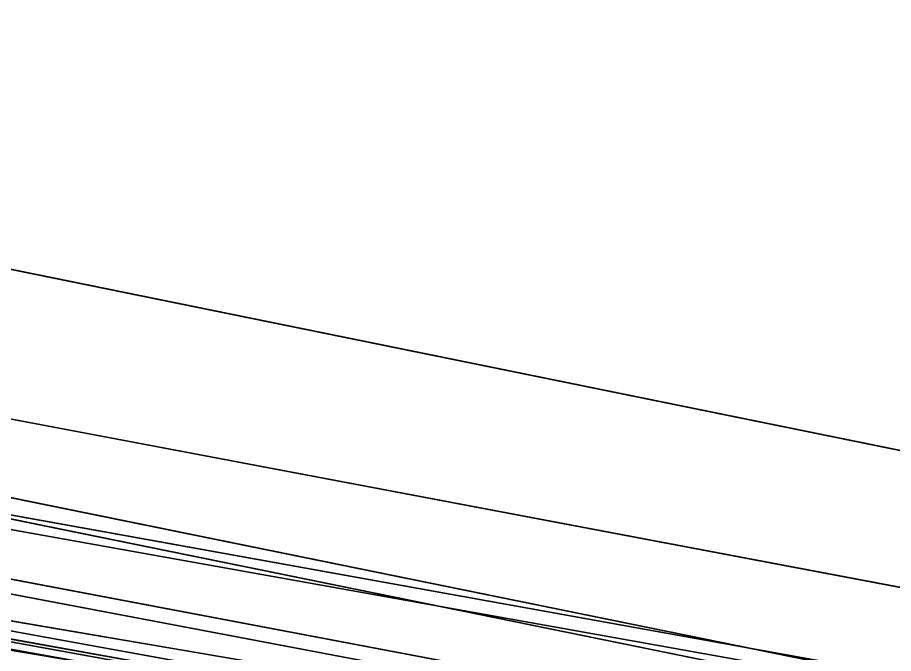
# Model space of a CAD drawing. Header units: metres. Extents: x 503497 to 504361, y 6966567 to 6966857.
# Drawn here: x 504144.861 to 504147.552, y 6966754.27 to 6966756.223 of the extents above; entities that cross this region are included whole.
import ezdxf

# ---------------------------------------------------------------- set-up
doc = ezdxf.new("R2010")
doc.units = ezdxf.units.M

msp = doc.modelspace()

# ---------------------------------------------------------------- linework, layer by layer
at = {"layer": 'SHADOW_APPROVED_20260111T072000'}
for points in [[(504131.954, 6966755.9236), (504160.9824, 6966751.3955), (504080.9682, 6966767.6928), (504051.9398, 6966772.2209), (504131.954, 6966755.9236)], [(504160.9824, 6966751.3955), (504160.6196, 6966749.0699), (504080.6054, 6966765.3672), (504080.9682, 6966767.6928), (504160.9824, 6966751.3955)], [(504161.9915, 6966748.8559), (504162.3543, 6966751.1815), (504082.3401, 6966767.4788), (504081.9773, 6966765.1532), (504161.9915, 6966748.8559)], [(504162.3543, 6966751.1815), (504177.0609, 6966748.8875), (504097.0467, 6966765.1848), (504082.3401, 6966767.4788), (504162.3543, 6966751.1815)], [(504177.0609, 6966748.8875), (504175.3149, 6966737.6944), (504095.3007, 6966753.9917), (504097.0467, 6966765.1848), (504177.0609, 6966748.8875)]]:
    msp.add_lwpolyline(points, close=True, dxfattribs=at)
at = {"layer": 'SHADOW_APPROVED_20260114T072400'}
for points in [[(504131.954, 6966755.9236), (504160.9824, 6966751.3955), (504082.2426, 6966766.3092), (504053.2142, 6966770.8373), (504131.954, 6966755.9236)], [(504160.9824, 6966751.3955), (504160.6196, 6966749.0699), (504081.8798, 6966763.9836), (504082.2426, 6966766.3092), (504160.9824, 6966751.3955)], [(504161.9915, 6966748.8559), (504162.3543, 6966751.1815), (504083.6145, 6966766.0952), (504083.2517, 6966763.7696), (504161.9915, 6966748.8559)], [(504162.3543, 6966751.1815), (504177.0609, 6966748.8875), (504098.3211, 6966763.8012), (504083.6145, 6966766.0952), (504162.3543, 6966751.1815)], [(504177.0609, 6966748.8875), (504175.3149, 6966737.6944), (504096.5751, 6966752.6081), (504098.3211, 6966763.8012), (504177.0609, 6966748.8875)]]:
    msp.add_lwpolyline(points, close=True, dxfattribs=at)
at = {"layer": 'SHADOW_APPROVED_20260122T071500'}
for points in [[(504131.954, 6966755.9236), (504160.9824, 6966751.3955), (504070.6974, 6966767.5442), (504041.669, 6966772.0723), (504131.954, 6966755.9236)], [(504160.9824, 6966751.3955), (504160.6196, 6966749.0699), (504070.3346, 6966765.2186), (504070.6974, 6966767.5442), (504160.9824, 6966751.3955)], [(504161.9915, 6966748.8559), (504162.3543, 6966751.1815), (504072.0693, 6966767.3302), (504071.7065, 6966765.0046), (504161.9915, 6966748.8559)], [(504162.3543, 6966751.1815), (504177.0609, 6966748.8875), (504086.7759, 6966765.0362), (504072.0693, 6966767.3302), (504162.3543, 6966751.1815)], [(504177.0609, 6966748.8875), (504175.3149, 6966737.6944), (504085.0299, 6966753.8431), (504086.7759, 6966765.0362), (504177.0609, 6966748.8875)]]:
    msp.add_lwpolyline(points, close=True, dxfattribs=at)
at = {"layer": 'SHADOW_APPROVED_20260126T071100'}
for points in [[(504162.3543, 6966751.1815), (504177.0609, 6966748.8875), (504080.3697, 6966765.3398), (504065.6631, 6966767.6338), (504162.3543, 6966751.1815)], [(504177.0609, 6966748.8875), (504175.3149, 6966737.6944), (504078.6237, 6966754.1467), (504080.3697, 6966765.3398), (504177.0609, 6966748.8875)]]:
    msp.add_lwpolyline(points, close=True, dxfattribs=at)
at = {"layer": 'SHADOW_APPROVED_20261113T063500'}
for points in [[(504162.3543, 6966751.1815), (504177.0609, 6966748.8875), (504070.1073, 6966766.7874), (504055.4007, 6966769.0814), (504162.3543, 6966751.1815)], [(504177.0609, 6966748.8875), (504175.3149, 6966737.6944), (504068.3613, 6966755.5943), (504070.1073, 6966766.7874), (504177.0609, 6966748.8875)]]:
    msp.add_lwpolyline(points, close=True, dxfattribs=at)
at = {"layer": 'SHADOW_APPROVED_20261122T065200'}
for points in [[(504131.954, 6966755.9236), (504160.9824, 6966751.3955), (504073.3244, 6966767.1972), (504044.296, 6966771.7253), (504131.954, 6966755.9236)], [(504160.9824, 6966751.3955), (504160.6196, 6966749.0699), (504072.9616, 6966764.8716), (504073.3244, 6966767.1972), (504160.9824, 6966751.3955)], [(504161.9915, 6966748.8559), (504162.3543, 6966751.1815), (504074.6963, 6966766.9832), (504074.3335, 6966764.6576), (504161.9915, 6966748.8559)], [(504162.3543, 6966751.1815), (504177.0609, 6966748.8875), (504089.4029, 6966764.6892), (504074.6963, 6966766.9832), (504162.3543, 6966751.1815)], [(504177.0609, 6966748.8875), (504175.3149, 6966737.6944), (504087.6569, 6966753.4961), (504089.4029, 6966764.6892), (504177.0609, 6966748.8875)]]:
    msp.add_lwpolyline(points, close=True, dxfattribs=at)
at = {"layer": 'SHADOW_COMPARATOR_RL48_20260111T072000'}
for points in [[(504131.954, 6966755.9236), (504160.9824, 6966751.3955), (504115.3551, 6966760.6889), (504086.3267, 6966765.217), (504131.954, 6966755.9236)], [(504160.9824, 6966751.3955), (504160.6196, 6966749.0699), (504114.9923, 6966758.3633), (504115.3551, 6966760.6889), (504160.9824, 6966751.3955)], [(504161.9915, 6966748.8559), (504162.3543, 6966751.1815), (504116.727, 6966760.4749), (504116.3642, 6966758.1493), (504161.9915, 6966748.8559)], [(504162.3543, 6966751.1815), (504177.0609, 6966748.8875), (504131.4336, 6966758.1809), (504116.727, 6966760.4749), (504162.3543, 6966751.1815)], [(504177.0609, 6966748.8875), (504175.3149, 6966737.6944), (504129.6876, 6966746.9878), (504131.4336, 6966758.1809), (504177.0609, 6966748.8875)]]:
    msp.add_lwpolyline(points, close=True, dxfattribs=at)
at = {"layer": 'SHADOW_COMPARATOR_RL48_20260114T072400'}
for points in [[(504131.954, 6966755.9236), (504160.9824, 6966751.3955), (504116.0818, 6966759.8999), (504087.0534, 6966764.428), (504131.954, 6966755.9236)], [(504160.9824, 6966751.3955), (504160.6196, 6966749.0699), (504115.719, 6966757.5743), (504116.0818, 6966759.8999), (504160.9824, 6966751.3955)], [(504161.9915, 6966748.8559), (504162.3543, 6966751.1815), (504117.4537, 6966759.6859), (504117.0909, 6966757.3603), (504161.9915, 6966748.8559)], [(504162.3543, 6966751.1815), (504177.0609, 6966748.8875), (504132.1603, 6966757.3919), (504117.4537, 6966759.6859), (504162.3543, 6966751.1815)], [(504177.0609, 6966748.8875), (504175.3149, 6966737.6944), (504130.4143, 6966746.1988), (504132.1603, 6966757.3919), (504177.0609, 6966748.8875)]]:
    msp.add_lwpolyline(points, close=True, dxfattribs=at)
at = {"layer": 'SHADOW_COMPARATOR_RL48_20260122T071500'}
for points in [[(504131.954, 6966755.9236), (504160.9824, 6966751.3955), (504109.4983, 6966760.6041), (504080.4699, 6966765.1322), (504131.954, 6966755.9236)], [(504160.9824, 6966751.3955), (504160.6196, 6966749.0699), (504109.1355, 6966758.2785), (504109.4983, 6966760.6041), (504160.9824, 6966751.3955)], [(504161.9915, 6966748.8559), (504162.3543, 6966751.1815), (504110.8702, 6966760.3901), (504110.5074, 6966758.0645), (504161.9915, 6966748.8559)], [(504162.3543, 6966751.1815), (504177.0609, 6966748.8875), (504125.5768, 6966758.0961), (504110.8702, 6966760.3901), (504162.3543, 6966751.1815)], [(504177.0609, 6966748.8875), (504175.3149, 6966737.6944), (504123.8308, 6966746.903), (504125.5768, 6966758.0961), (504177.0609, 6966748.8875)]]:
    msp.add_lwpolyline(points, close=True, dxfattribs=at)
at = {"layer": 'SHADOW_COMPARATOR_RL48_20260126T071100'}
for points in [[(504162.3543, 6966751.1815), (504177.0609, 6966748.8875), (504121.9237, 6966758.2693), (504107.2171, 6966760.5633), (504162.3543, 6966751.1815)], [(504177.0609, 6966748.8875), (504175.3149, 6966737.6944), (504120.1777, 6966747.0762), (504121.9237, 6966758.2693), (504177.0609, 6966748.8875)]]:
    msp.add_lwpolyline(points, close=True, dxfattribs=at)
at = {"layer": 'SHADOW_COMPARATOR_RL48_20261113T063500'}
for points in [[(504162.3543, 6966751.1815), (504177.0609, 6966748.8875), (504116.0717, 6966759.0948), (504101.3651, 6966761.3888), (504162.3543, 6966751.1815)], [(504177.0609, 6966748.8875), (504175.3149, 6966737.6944), (504114.3257, 6966747.9017), (504116.0717, 6966759.0948), (504177.0609, 6966748.8875)]]:
    msp.add_lwpolyline(points, close=True, dxfattribs=at)
at = {"layer": 'SHADOW_COMPARATOR_RL48_20261122T065200'}
for points in [[(504131.954, 6966755.9236), (504160.9824, 6966751.3955), (504110.9963, 6966760.4062), (504081.9679, 6966764.9343), (504131.954, 6966755.9236)], [(504160.9824, 6966751.3955), (504160.6196, 6966749.0699), (504110.6335, 6966758.0806), (504110.9963, 6966760.4062), (504160.9824, 6966751.3955)], [(504161.9915, 6966748.8559), (504162.3543, 6966751.1815), (504112.3682, 6966760.1922), (504112.0054, 6966757.8666), (504161.9915, 6966748.8559)], [(504162.3543, 6966751.1815), (504177.0609, 6966748.8875), (504127.0748, 6966757.8982), (504112.3682, 6966760.1922), (504162.3543, 6966751.1815)], [(504177.0609, 6966748.8875), (504175.3149, 6966737.6944), (504125.3288, 6966746.7051), (504127.0748, 6966757.8982), (504177.0609, 6966748.8875)]]:
    msp.add_lwpolyline(points, close=True, dxfattribs=at)

doc.saveas('drawing.dxf')
